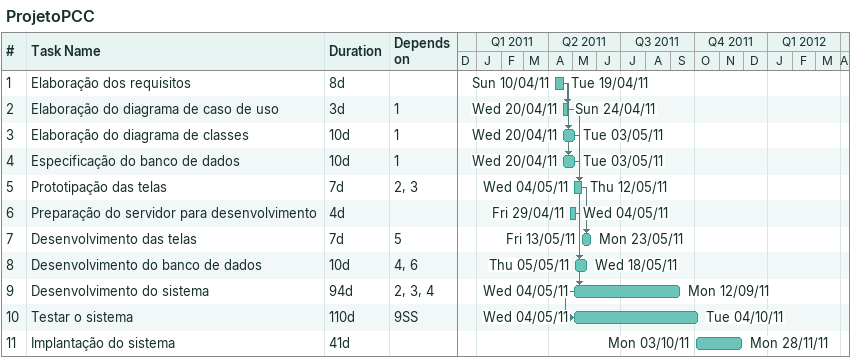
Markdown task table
ProjetoPCC

| ID | Task | Duration | Start | Finish | Predecessors |
|---|---|---|---|---|---|
| 1 | Elaboração dos requisitos | 8d | 2011-04-10 | 2011-04-19 |  |
| 2 | Elaboração do diagrama de caso de uso | 3d | 2011-04-20 | 2011-04-24 | 1 |
| 3 | Elaboração do diagrama de classes | 10d | 2011-04-20 | 2011-05-03 | 1 |
| 4 | Especificação do banco de dados | 10d | 2011-04-20 | 2011-05-03 | 1 |
| 5 | Prototipação das telas | 7d | 2011-05-04 | 2011-05-12 | 2, 3 |
| 6 | Preparação do servidor para desenvolvimento | 4d | 2011-04-29 | 2011-05-04 |  |
| 7 | Desenvolvimento das telas | 7d | 2011-05-13 | 2011-05-23 | 5 |
| 8 | Desenvolvimento do banco de dados | 10d | 2011-05-05 | 2011-05-18 | 4, 6 |
| 9 | Desenvolvimento do sistema | 94d | 2011-05-04 | 2011-09-12 | 2, 3, 4 |
| 10 | Testar o sistema | 110d | 2011-05-04 | 2011-10-04 | 9SS |
| 11 | Implantação do sistema | 41d | 2011-10-03 | 2011-11-28 |  |
